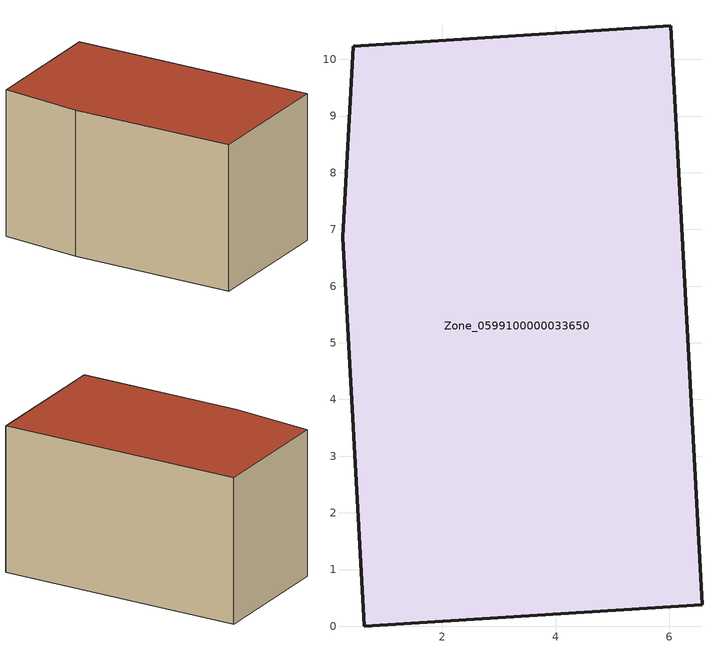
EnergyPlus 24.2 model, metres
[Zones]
Zone_0599100000033650
 floor ground (C_G): 0.43,10.23 6.03,10.59 6.58,0.38 0.62,0 0.24,6.86 z0
 wall outside (C_F): 6.58,0.38 6.03,10.59 0.43,10.23 0.24,6.86 0.62,0 6.58,0.38 z0:6.11
 roof outside (C_R): 6.03,10.59 0.43,10.23 0.24,6.86 0.62,0 6.58,0.38 z6.11
[BUILDING]
Pand.0599100000033650: North Axis=0; Terrain=City; Loads Convergence Tolerance Value=0.04; Temperature Convergence Tolerance Value=0.4; Solar Distribution=FullExterior; Maximum Number of Warmup Days=25; Minimum Number of Warmup Days=1
[Site:Location]
Rotterdam.The.Hague.AP_ZH_NLD Design_Conditions: Latitude=51.96; Longitude=4.45; Time Zone=1; Elevation=-4.5
[SITE:GROUNDTEMPERATURE:BUILDINGSURFACE]
18, 18, 18, 18, 18, 18, 18, 18, 18, 18, 18, 18
[MATERIAL] Thermal Absorptance=0.9; Solar Absorptance=0.7; Visible Absorptance=0.7
Name | Roughness | Thickness | Conductivity | Density | Specific Heat
G.TI.1946-1964 | MediumSmooth | 0.15 | 1 | 540 | 1210
F.TI.1946-1964 | Rough | 0.3 | 0.857143 | 1920 | 840
R.TI.1946-1964 | MediumRough | 0.2 | 0.277778 | 1500 | 1000
[CONSTRUCTION]
C_G: G.TI.1946-1964
C_F: F.TI.1946-1964
C_R: R.TI.1946-1964
[ZONE]
Zone_0599100000033650: Type=1; Multiplier=1; Ceiling Height=Autocalculate; Volume=Autocalculate; Floor Area=autocalculate; Part of Total Floor Area=Yes
[ZONEINFILTRATION:DESIGNFLOWRATE]
Infil_Zone_0599100000033650: Zone or ZoneList or Space or SpaceList=Zone_0599100000033650; Schedule=AlwaysOn; Design Flow Rate Calculation Method=Flow/Area; Flow Rate per Floor Area=0.003; Constant Term Coefficient=1; Temperature Term Coefficient=0; Velocity Term Coefficient=0; Velocity Squared Term Coefficient=0
[HVACTEMPLATE:ZONE:IDEALLOADSAIRSYSTEM]
Zone_0599100000033650: Maximum Heating Supply Air Temperature=50; Minimum Cooling Supply Air Temperature=13; Maximum Heating Supply Air Humidity Ratio=0.0156; Minimum Cooling Supply Air Humidity Ratio=0.0077; Heating Limit=NoLimit; Cooling Limit=NoLimit; Dehumidification Control Type=ConstantSensibleHeatRatio; Cooling Sensible Heat Ratio=0.7; Dehumidification Setpoint=60; Humidification Control Type=None; Humidification Setpoint=30; Outdoor Air Method=None; Outdoor Air Flow Rate per Person=0.00944; Outdoor Air Flow Rate per Zone Floor Area=0; Outdoor Air Flow Rate per Zone=0; Demand Controlled Ventilation Type=None; Outdoor Air Economizer Type=NoEconomizer; Heat Recovery Type=None; Sensible Heat Recovery Effectiveness=0.7; Latent Heat Recovery Effectiveness=0.65
[ZONECONTROL:THERMOSTAT]
ThermostatControl_Zone_0599100000033650: Zone or ZoneList=Zone_0599100000033650; Control Type Schedule=DualSetpointControlType; Control 1=Thermostat_Zone_0599100000033650; Temperature Difference Between Cutout And Setpoint=0
[THERMOSTATSETPOINT:DUALSETPOINT]
Thermostat_Zone_0599100000033650: Heating Setpoint Temperature Schedule=HeatingSetpoint_Zone_0599100000033650; Cooling Setpoint Temperature Schedule=CoolingSetpoint_Zone_0599100000033650
[SCHEDULE:COMPACT]
HeatingSetpoint_Zone_0599100000033650: Through: 12/31, For: AllDays, Until: 24:00, 21
CoolingSetpoint_Zone_0599100000033650: Through: 12/31, For: AllDays, Until: 24:00, 24
DualSetpointControlType: Through: 12/31, For: AllDays, Until: 24:00, 4
AlwaysOn: Through: 12/31, For: AllDays, Until: 24:00, 1
